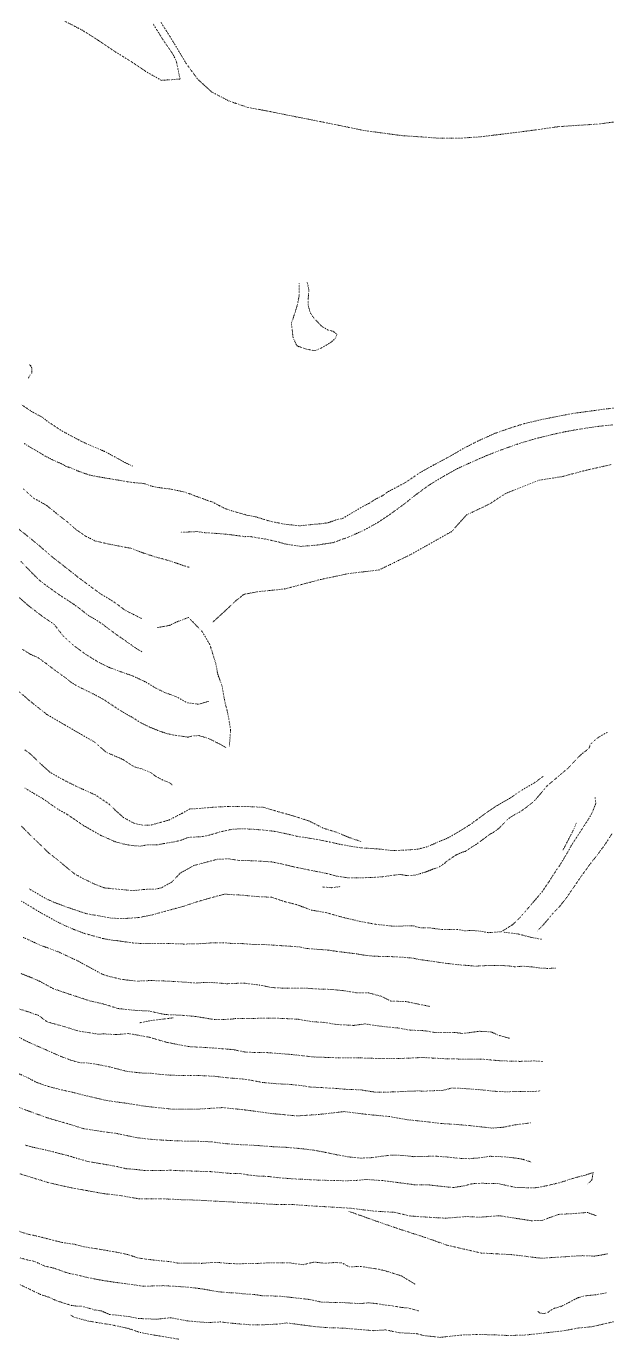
# Model space of a CAD drawing. Extents: x 682410 to 689460, y 7661803 to 7669124.
# Drawn here: x 687124 to 687350, y 7667440 to 7667951 of the extents above; entities that cross this region are included whole.
import ezdxf

# ---------------------------------------------------------------- set-up
doc = ezdxf.new("R2010")
doc.units = 0
doc.header["$MEASUREMENT"] = 0
doc.linetypes.add('DOT', pattern=[0.25, 0, -0.25])
doc.layers.add('02 TOE_Line', color=1, linetype='DOT', lineweight=20)

msp = doc.modelspace()

# ---------------------------------------------------------------- linework, layer by layer
at = {"layer": '02 TOE_Line'}
for points in [[(687138.94, 7667953, 4496.88), (687145.69, 7667949.5, 4496.74), (687152, 7667945.5, 4496.72), (687157.88, 7667941.5, 4496.69), (687164.38, 7667937.5, 4496.45), (687170.31, 7667933.5, 4496.09), (687176.44, 7667930, 4495.46), (687183.69, 7667930.5, 4493.99), (687182.25, 7667937.5, 4493.33), (687181.06, 7667940, 4493.15), (687176.94, 7667946, 4492.75), (687173.19, 7667952, 4492.35)], [(687176.31, 7667952.5, 4492.44), (687180.44, 7667946, 4492.75), (687182.25, 7667943, 4492.85), (687186.13, 7667936.5, 4493.29), (687190.56, 7667930.5, 4493.49), (687196, 7667925.5, 4493.07), (687202.69, 7667922, 4492.62), (687210, 7667919.5, 4492.3), (687218.06, 7667918, 4492.11), (687225.38, 7667916.5, 4492.01), (687233.06, 7667915, 4491.97), (687240.62, 7667913.5, 4492.11), (687247.94, 7667912, 4492.3), (687255.31, 7667910.5, 4492.25), (687262.62, 7667909.5, 4492.12), (687270.06, 7667908.5, 4491.95), (687277.5, 7667908, 4491.63), (687284.5, 7667907.5, 4491.29), (687292.56, 7667907.5, 4490.81), (687300.31, 7667908, 4490.11), (687308.38, 7667909, 4489.18), (687316.5, 7667910, 4487.96), (687324.06, 7667911, 4486.96), (687331, 7667912, 4485.92), (687338.56, 7667912.5, 4484.74), (687346.5, 7667913, 4483.34), (687354, 7667914, 4481.72)], [(687230.06, 7667850.97, 4499.26), (687230.01, 7667845.97, 4499.86), (687229.32, 7667842.46, 4500.31), (687228.04, 7667838.38, 4500.73), (687227.03, 7667835.58, 4500.77), (687227.68, 7667829.91, 4500.77), (687228.94, 7667827.21, 4500.75), (687229.33, 7667826.66, 4500.86), (687232.08, 7667825.62, 4501.01), (687235.96, 7667824.79, 4500.95), (687238.62, 7667825.84, 4501.02), (687242.26, 7667827.96, 4500.63), (687244.07, 7667829.46, 4500.8), (687244.75, 7667831.2, 4500.63), (687243.25, 7667832.35, 4500.62), (687241.04, 7667832.99, 4500.72), (687238.86, 7667834.3, 4500.75), (687235.83, 7667837.43, 4500.85), (687234.47, 7667839.42, 4500.83), (687233.61, 7667842.21, 4500.46), (687233.6, 7667845.3, 4500.16), (687233.81, 7667848.6, 4499.66), (687233.13, 7667851.61, 4499.29)], [(687125.14, 7667819.32, 4489.9), (687125.54, 7667819.05, 4489.61), (687126.04, 7667818.06, 4489.06), (687126, 7667816.15, 4488.77), (687124.98, 7667814.86, 4488.29), (687124.6, 7667813.94, 4487.87)], [(687122.07, 7667803.78, 4479.98), (687125.92, 7667801.17, 4479.47), (687129.97, 7667798.97, 4479.24), (687132.83, 7667796.81, 4478.9), (687137.38, 7667793.78, 4478.66), (687141.56, 7667791.55, 4478.52), (687145.42, 7667789.51, 4478.32), (687148.75, 7667787.98, 4478.02), (687154.35, 7667785.62, 4477.68), (687158.69, 7667783.3, 4477.28), (687162.22, 7667781.31, 4476.97), (687165.36, 7667779.86, 4476.55)], [(687355.81, 7667802.86, 4452.44), (687349.66, 7667802.16, 4452.97), (687343.51, 7667801.34, 4453.53), (687337.08, 7667800.48, 4453.94), (687330.5, 7667799.24, 4454.34), (687324.1, 7667797.96, 4454.92), (687318.02, 7667796.53, 4455.48), (687312.29, 7667794.75, 4456.11), (687306.32, 7667792.68, 4456.87), (687300.35, 7667790, 4457.69), (687294.18, 7667786.9, 4458.47), (687288.46, 7667783.56, 4459.31), (687282.46, 7667780.38, 4460.28), (687276.94, 7667777.29, 4461.14), (687271.43, 7667773.55, 4462.05), (687264.73, 7667769.98, 4462.88), (687262.38, 7667768.31, 4463.27), (687259.57, 7667766.97, 4463.63), (687257.36, 7667765.44, 4463.99), (687255.69, 7667764.69, 4464.21), (687251.43, 7667762.19, 4464.86), (687249.42, 7667760.99, 4465.16), (687246.83, 7667759.48, 4465.54), (687244.48, 7667759.05, 4465.76), (687241.63, 7667757.95, 4466.06), (687239.31, 7667757.56, 4466.26), (687236.15, 7667757.28, 4466.55), (687230.15, 7667756.69, 4467.48), (687224.23, 7667757.34, 4468.3), (687218.68, 7667758.45, 4469), (687212.76, 7667760.28, 4469.57), (687210, 7667760.74, 4469.71), (687206.3, 7667761.81, 4469.86), (687203.72, 7667762.54, 4469.97), (687201.18, 7667763.4, 4470.21), (687198.91, 7667764.54, 4470.16), (687196.53, 7667765.84, 4470.14), (687194.07, 7667766.67, 4470.3), (687192.76, 7667767.21, 4470.36), (687191.45, 7667767.64, 4470.34), (687189.11, 7667768.47, 4470.54), (687187.99, 7667768.94, 4470.62), (687185.35, 7667769.84, 4470.74), (687183.82, 7667770.19, 4470.73), (687182.57, 7667770.43, 4470.91), (687179.91, 7667770.99, 4471.01), (687178.7, 7667771.12, 4470.98), (687176.34, 7667771.42, 4471.1), (687174.72, 7667771.66, 4470.86), (687173.48, 7667771.92, 4470.93), (687172.21, 7667772.25, 4470.94), (687169.8, 7667773.09, 4470.82), (687168.65, 7667773.24, 4470.84), (687165.94, 7667773.46, 4470.69), (687163.2, 7667773.81, 4470.76), (687160.38, 7667774.34, 4470.73), (687158.92, 7667774.56, 4470.62), (687156.19, 7667775.04, 4470.51), (687155.15, 7667775.17, 4470.66), (687153.68, 7667775.45, 4470.55), (687150.98, 7667775.9, 4470.62), (687148.31, 7667776.46, 4470.54), (687145.65, 7667777.42, 4470.44), (687144.32, 7667777.84, 4470.42), (687141.9, 7667778.95, 4470.47), (687139.17, 7667779.91, 4470.32), (687138.16, 7667780.53, 4470.34), (687136.97, 7667781.1, 4470.29), (687134.66, 7667782.06, 4470.13), (687132.29, 7667783.25, 4470.15), (687131.18, 7667783.81, 4470.07), (687127.66, 7667785.98, 4470.02), (687126.48, 7667786.6, 4470.01), (687124.02, 7667788.12, 4470.03), (687122.9, 7667788.84, 4470.06)], [(687352.06, 7667795.94, 4452.87), (687345.95, 7667795.33, 4453.32), (687339.51, 7667794.33, 4453.83), (687333.55, 7667793.3, 4454.31), (687327.2, 7667791.88, 4454.84), (687321.17, 7667790.35, 4455.37), (687315.16, 7667788.53, 4455.95), (687309.37, 7667786.46, 4456.62), (687303.27, 7667784.13, 4457.49), (687297.5, 7667781.6, 4458.35), (687291.61, 7667778.94, 4459.26), (687286.22, 7667775.91, 4460.07), (687281.03, 7667772.81, 4460.9), (687275.72, 7667768.96, 4461.85), (687270.7, 7667764.98, 4462.64), (687265.73, 7667761.38, 4463.56), (687260.33, 7667757.77, 4464.38), (687254.89, 7667754.77, 4465.08), (687249.2, 7667752.28, 4465.66), (687243.23, 7667750.13, 4466.24), (687236.95, 7667749.17, 4466.92), (687230.68, 7667748.67, 4467.7), (687224.7, 7667749.58, 4468.41), (687221.28, 7667750.56, 4468.42), (687217.12, 7667751.48, 4468.99), (687213.73, 7667752.03, 4469.36), (687211, 7667752.49, 4469.64), (687209.04, 7667752.45, 4469.49), (687207, 7667752.72, 4469.72), (687202.25, 7667753.35, 4469.87), (687198.05, 7667753.7, 4469.97), (687192.87, 7667754.04, 4469.94), (687190.47, 7667754.43, 4469.87), (687187.15, 7667754.28, 4469.91), (687183.96, 7667754.16, 4470.14)], [(687351.38, 7667780.47, 4443.43), (687340.98, 7667778.12, 4443.54), (687332.45, 7667775.84, 4443.78), (687323.11, 7667774.36, 4445.22), (687310.45, 7667769.29, 4446.77), (687303.98, 7667765.08, 4446.93), (687295.19, 7667760.92, 4448.71), (687289.45, 7667754.48, 4448.21), (687273.89, 7667745.74, 4452.53), (687261.16, 7667739.49, 4455.53), (687249.4, 7667738.11, 4458.16), (687238.35, 7667735.77, 4458.83), (687224.37, 7667732.09, 4456.93), (687213.75, 7667731.01, 4454.41), (687208.53, 7667730, 4454.19), (687205.3, 7667727.42, 4452.29), (687200.85, 7667723.21, 4449.36), (687196.45, 7667719.17, 4446.63)], [(687122.75, 7667771.02, 4460.23), (687126.77, 7667767.4, 4460.13), (687128.44, 7667766.53, 4460.38), (687131.86, 7667764.53, 4460.19), (687136.2, 7667761.04, 4460.14), (687139.84, 7667758.18, 4460.42), (687143.34, 7667755.15, 4460.42), (687147.01, 7667752.61, 4460.48), (687150.73, 7667750.76, 4460.55), (687156.16, 7667749.55, 4460.79), (687161.29, 7667748.53, 4460.95), (687164.5, 7667747.97, 4461.09), (687169.46, 7667746.09, 4461.23), (687173.89, 7667744.63, 4461.23), (687180.12, 7667742.93, 4461.29), (687184.17, 7667741.47, 4461.45), (687187.42, 7667740.49, 4461.71)], [(687118.11, 7667757.62, 4450.07), (687123.86, 7667753.07, 4449.82), (687129.31, 7667748.62, 4449.93), (687133.93, 7667744.58, 4450.13), (687138.91, 7667740.71, 4450.16), (687143.99, 7667736.7, 4450.22), (687148.41, 7667733.4, 4450.3), (687152.55, 7667730.35, 4450.34), (687157.95, 7667727.08, 4450.53), (687162.31, 7667723.84, 4450.39), (687168.64, 7667720.65, 4450.39)], [(687121.8, 7667742.79, 4440.3), (687124.13, 7667740.38, 4440.38), (687126.5, 7667737.95, 4440.38), (687128.76, 7667735.68, 4440.42), (687131.29, 7667733.68, 4440.58), (687133.98, 7667731.73, 4440.66), (687136.85, 7667729.73, 4440.52), (687139.49, 7667728.01, 4440.39), (687142.37, 7667726.15, 4440.33), (687145.2, 7667724.02, 4440.39), (687147.95, 7667721.85, 4440.4), (687150.74, 7667720.21, 4440.41), (687153.49, 7667718.46, 4440.49), (687155.89, 7667716.62, 4440.55), (687158.55, 7667714.63, 4440.6), (687161.19, 7667712.8, 4440.49), (687163.69, 7667711.04, 4440.55), (687166.33, 7667709.16, 4440.65), (687168.92, 7667707.6, 4440.66)], [(687120.42, 7667729.33, 4430.53), (687124.98, 7667725.39, 4430.57), (687129.81, 7667721.7, 4430.59), (687134.73, 7667718.31, 4430.7), (687138.17, 7667713.84, 4430.35), (687142.76, 7667709.75, 4430.26), (687147.09, 7667706.61, 4430.36), (687151.63, 7667703.79, 4430.43), (687155.98, 7667701.62, 4430.32), (687160.77, 7667699.83, 4430.38), (687165.29, 7667698.27, 4430.22), (687170.1, 7667696.03, 4430.12), (687174.14, 7667693.59, 4430.05), (687177.97, 7667691.73, 4430.16), (687182.53, 7667690.05, 4430.05), (687186.51, 7667687.8, 4430.05), (687191.03, 7667687.24, 4430.31), (687194.99, 7667688.45, 4431.16)], [(687174.9, 7667717.05, 4450), (687179.6, 7667717.92, 4449.55), (687182.59, 7667719.36, 4449.23), (687186.96, 7667721, 4448.64), (687192.31, 7667715.55, 4444.29), (687195.3, 7667710.47, 4441.13), (687197.59, 7667703.2, 4436.78), (687198.35, 7667698.96, 4434.37), (687199.99, 7667694.63, 4431.6), (687200.81, 7667689.94, 4428.91), (687201.27, 7667687.67, 4427.43), (687202.28, 7667683.73, 4425.33), (687202.82, 7667680.61, 4423.22), (687203.39, 7667677.32, 4421.04), (687202.89, 7667670.91, 4418.65)], [(687122.37, 7667708.65, 4420.26), (687125.19, 7667706.83, 4420.19), (687128.36, 7667705.41, 4420.19), (687131.65, 7667703.07, 4420.3), (687135.16, 7667700.34, 4420.35), (687138.65, 7667697.92, 4420.14), (687141.09, 7667695.93, 4420.03), (687144.14, 7667694.06, 4420.11), (687147.44, 7667692.5, 4420.19), (687150.94, 7667690.75, 4420.31), (687154.14, 7667688.97, 4420.38), (687156.86, 7667687.16, 4420.26), (687159.65, 7667685.31, 4420.32), (687162.39, 7667683.65, 4420.09), (687164.91, 7667682.25, 4420.06), (687168.14, 7667680.23, 4420.29), (687171.71, 7667678.41, 4420.42), (687175.08, 7667677.06, 4420.23), (687178.41, 7667675.85, 4420.14), (687181.61, 7667675.2, 4420.32), (687185.06, 7667674.72, 4420.47), (687186.84, 7667674.43, 4420.32), (687188.76, 7667675.03, 4420.34), (687189.99, 7667674.95, 4420.22), (687190.65, 7667675.14, 4420.1), (687192.34, 7667674.68, 4419.77), (687194.87, 7667673.92, 4419.29), (687197.08, 7667672.78, 4418.86), (687199.24, 7667671.7, 4418.54), (687201.65, 7667670.33, 4418.25)], [(687180.6, 7667655.89, 4411.19), (687179.44, 7667656.82, 4410.74), (687177.32, 7667657.56, 4410.68), (687173.98, 7667659.35, 4410.85), (687172.33, 7667660.69, 4410.94), (687168.52, 7667662.16, 4410.53), (687165.88, 7667662.9, 4410.46), (687161.69, 7667665.65, 4410.38), (687154.92, 7667668.59, 4410.61), (687150.31, 7667672.61, 4410.43), (687145.6, 7667675.28, 4410.41), (687138.88, 7667679.19, 4410.74), (687131.87, 7667683.28, 4410.93), (687125.25, 7667688.54, 4410.98), (687119.89, 7667693.12, 4410.88)], [(687121.82, 7667639.99, 4380.52), (687124.61, 7667637.15, 4380.52), (687127.15, 7667634.66, 4380.56), (687129.91, 7667632.05, 4380.46), (687132.54, 7667629.42, 4380.38), (687135.69, 7667627.01, 4380.3), (687138.85, 7667624.33, 4380.27), (687142.68, 7667621.22, 4380.33), (687146.35, 7667619.22, 4380.03), (687151.15, 7667616.96, 4379.96), (687154.31, 7667615.79, 4380.12), (687159.44, 7667615.28, 4380.46), (687165.49, 7667614.72, 4380.41), (687169.86, 7667615.2, 4380.41), (687174.35, 7667615.36, 4380.16), (687176.43, 7667615.82, 4380.34), (687180.56, 7667618.1, 4380.3), (687183.72, 7667621.51, 4380.64), (687189.13, 7667624.51, 4380.47), (687193.9, 7667625.79, 4380.4), (687198.5, 7667626.99, 4380.51), (687202.87, 7667627.07, 4380.61), (687206.84, 7667626.41, 4380.49), (687211, 7667626.38, 4380.36), (687215.18, 7667626.18, 4380.3), (687219.27, 7667625.89, 4380.24), (687223.27, 7667625.12, 4380.22), (687227.54, 7667624.06, 4380.33), (687232.03, 7667623.13, 4380.28), (687236.5, 7667622.24, 4380.29), (687240.74, 7667621.42, 4380.36), (687244.66, 7667620.36, 4380.48), (687248.93, 7667619.74, 4380.55), (687253.68, 7667619.73, 4380.57), (687258.36, 7667619.81, 4380.8), (687262.87, 7667620.16, 4380.97), (687267, 7667620.75, 4380.63), (687269.42, 7667621.01, 4380.43), (687271.54, 7667620.64, 4380.26), (687273.2, 7667620.56, 4380.12), (687275.19, 7667620.73, 4379.96), (687277.27, 7667621.34, 4379.78), (687278.4, 7667621.74, 4379.68), (687279.6, 7667622.07, 4379.58), (687281.99, 7667623.04, 4379.64), (687284.24, 7667623.8, 4379.68), (687286.5, 7667625.22, 4379.75), (687287.3, 7667626.01, 4379.74), (687291.01, 7667628.57, 4380.14), (687293.54, 7667629.64, 4380.23), (687294.66, 7667630, 4380.24), (687297.95, 7667632.17, 4380.31), (687299.09, 7667632.8, 4380.37), (687301.28, 7667634.46, 4380.25), (687302.44, 7667635.28, 4380.18), (687304.59, 7667636.86, 4380.2), (687305.72, 7667637.42, 4380.18), (687307.91, 7667639.04, 4380.11), (687311.1, 7667642.39, 4380.17), (687312.09, 7667643.17, 4380.12), (687314.39, 7667644.55, 4380.16), (687315.58, 7667645.07, 4380.2), (687317.84, 7667646.7, 4380.12), (687320.01, 7667648.33, 4380.23), (687321.97, 7667650.02, 4380.5), (687324.18, 7667652.7, 4380.68), (687326.49, 7667655.43, 4380.84), (687327.52, 7667656.3, 4380.82), (687329.4, 7667657.92, 4380.75), (687330.41, 7667658.73, 4380.73), (687331.46, 7667659.61, 4380.69), (687332.5, 7667660.52, 4380.8), (687333.5, 7667661.36, 4380.79), (687334.56, 7667662.24, 4380.73), (687336.99, 7667664.83, 4380.76), (687338.68, 7667666.62, 4380.73), (687340.66, 7667668.42, 4380.83), (687341.83, 7667669.28, 4380.74), (687342.81, 7667670.13, 4380.8), (687343.13, 7667670.83, 4380.77), (687343.11, 7667671.43, 4380.94), (687346.27, 7667674.21, 4381.1), (687347.41, 7667674.91, 4381.17), (687349.93, 7667676.32, 4381.08)], [(687254.37, 7667633.73, 4391.86), (687249.41, 7667635.42, 4392.3), (687244.59, 7667637.43, 4392.68), (687239.4, 7667639.04, 4392.97), (687233.94, 7667641.81, 4393.67), (687227.77, 7667643.79, 4394.09), (687221.94, 7667645.42, 4394.59), (687216.25, 7667647.13, 4395.27), (687209.37, 7667647.49, 4395.8), (687202.18, 7667647.48, 4396.27), (687196.84, 7667647.19, 4396.48), (687190.94, 7667646.68, 4396.97), (687187.53, 7667646.5, 4397.21), (687184.4, 7667644.77, 4397.43), (687179.29, 7667642.15, 4397.76), (687172.25, 7667640.2, 4398.85), (687169.53, 7667640.16, 4399.46), (687166.15, 7667640.76, 4399.78), (687161.68, 7667643.18, 4399.77), (687158.7, 7667645.84, 4400.01), (687156.06, 7667648.4, 4400.46), (687150.74, 7667651.98, 4400.3), (687143.59, 7667655.16, 4400.38), (687137.9, 7667658.05, 4400.39), (687133.13, 7667660.74, 4400.55), (687129.16, 7667664.33, 4400.58), (687125.64, 7667667.75, 4400.25), (687123.21, 7667669.54, 4400.38)], [(687123.33, 7667654.64, 4390.32), (687126.22, 7667652.88, 4390.08), (687129.74, 7667650.83, 4390.05), (687131.68, 7667649.56, 4390.26), (687134.43, 7667647.58, 4390.27), (687136.34, 7667646.31, 4390.14), (687139.78, 7667644.37, 4390.11), (687143.27, 7667642.01, 4390.18), (687146.29, 7667639.96, 4390.21), (687149.75, 7667638, 4390.22), (687152.86, 7667636.23, 4390.19), (687155.75, 7667634.96, 4390.04), (687158.31, 7667633.79, 4390.08), (687162.11, 7667632.77, 4390.23), (687164.51, 7667632.31, 4390.12), (687168.33, 7667632.03, 4390.23), (687171.28, 7667632.58, 4390.38), (687174.7, 7667632.52, 4390.28), (687177.64, 7667633.1, 4390.3), (687181.75, 7667633.73, 4390.19), (687184.77, 7667634.57, 4390.16), (687186.76, 7667635.38, 4390.22), (687189.19, 7667635.57, 4390.34), (687192.14, 7667635.7, 4390.46), (687195.39, 7667636.4, 4390.61), (687199.38, 7667637.6, 4390.66), (687203.59, 7667638.53, 4390.67), (687207.77, 7667638.83, 4390.64), (687212.2, 7667638.59, 4390.65), (687216.7, 7667638.25, 4390.68), (687220.99, 7667637.71, 4390.57), (687225.46, 7667636.75, 4390.62), (687229.53, 7667635.79, 4390.74), (687233.59, 7667635.2, 4390.74), (687237.67, 7667634.53, 4390.82), (687241.91, 7667633.64, 4390.75), (687245.88, 7667632.75, 4390.69), (687250.34, 7667631.93, 4390.63), (687254.35, 7667631.34, 4390.45), (687258.59, 7667631.08, 4390.38), (687262.18, 7667630.84, 4390.29), (687266.17, 7667630.28, 4390.27), (687270.65, 7667630.46, 4390.08), (687276.1, 7667630.83, 4389.99), (687279.76, 7667631.75, 4389.55), (687283.57, 7667633.39, 4389.13), (687288.26, 7667635.38, 4388.57), (687292.03, 7667637.6, 4388.14), (687296.1, 7667640.09, 4387.64), (687299.99, 7667642.87, 4387.18), (687303.05, 7667645.17, 4386.7), (687306.64, 7667647.56, 4386.25), (687311.93, 7667650.63, 4385.77), (687316.42, 7667653.65, 4385.21), (687321.54, 7667656.62, 4384.78), (687324.96, 7667659.13, 4384.38)], [(687125.09, 7667615.36, 4369.97), (687131.64, 7667611.53, 4369.87), (687135, 7667610.04, 4369.85), (687139.26, 7667608.45, 4369.94), (687143.96, 7667606.84, 4369.94), (687147.69, 7667605.65, 4370.01), (687152.28, 7667604.88, 4369.91), (687157.29, 7667603.97, 4369.93), (687162.05, 7667603.87, 4370.03), (687167.59, 7667604.24, 4370.21), (687172.69, 7667605.24, 4370.23), (687178.06, 7667606.75, 4370.18), (687184.65, 7667608.5, 4370.13), (687189.16, 7667610, 4370.08), (687195.22, 7667611.81, 4370.18), (687201.05, 7667613.34, 4370.03), (687207.57, 7667612.98, 4369.99), (687213.91, 7667612.4, 4369.95), (687219.27, 7667612.16, 4369.94), (687224.46, 7667610.42, 4370.12), (687229.17, 7667609.25, 4370.28), (687234.7, 7667607.17, 4370.33), (687240.57, 7667606.15, 4370.28), (687246.4, 7667604.47, 4370.22), (687253.79, 7667602.74, 4370.14), (687259.78, 7667601.62, 4370.05), (687266.66, 7667600.89, 4369.93), (687272.43, 7667601, 4369.89), (687274.69, 7667600.99, 4369.89), (687275.52, 7667600.69, 4369.89), (687277.45, 7667600.25, 4369.87), (687280.35, 7667600.31, 4369.86), (687283.82, 7667599.82, 4369.85), (687285.82, 7667599.59, 4369.84), (687288.4, 7667599.61, 4369.83), (687291.68, 7667599.66, 4369.83), (687294.66, 7667599.08, 4369.83), (687297.19, 7667599.24, 4369.83), (687300.84, 7667598.93, 4369.83), (687303.53, 7667598.36, 4369.84), (687308.7, 7667598.74, 4370.84), (687313.1, 7667601.47, 4371.59), (687316.07, 7667604.34, 4372.34), (687319.36, 7667608.1, 4373.23), (687321.71, 7667610.9, 4373.81), (687324.51, 7667614.16, 4374.37), (687327.32, 7667618.28, 4375.3), (687329.66, 7667621.96, 4376.1), (687331.55, 7667624.7, 4376.55), (687334.3, 7667629.26, 4377.48), (687336.38, 7667632.97, 4378.09), (687338.12, 7667635.59, 4378.45), (687340.57, 7667639.36, 4378.97), (687342.45, 7667642.24, 4379.33), (687344.1, 7667645.02, 4379.65), (687345.48, 7667648.74, 4380.05), (687345.17, 7667651, 4380.46)], [(687338.01, 7667641.28, 4380.19), (687336.87, 7667638.57, 4379.92), (687335.45, 7667635.78, 4379.55), (687333.27, 7667631.54, 4378.79), (687332.59, 7667630.33, 4378.56)], [(687351.76, 7667636.84, 4379.34), (687349.06, 7667632.62, 4378.81), (687346.04, 7667628.57, 4378.11), (687343.04, 7667624.75, 4377.36), (687340.05, 7667620.6, 4376.57), (687337.01, 7667616.22, 4375.79), (687334.13, 7667612, 4375.17), (687331.61, 7667608.8, 4374.66), (687328.84, 7667605.9, 4373.94), (687325.38, 7667601.79, 4373.07), (687322.64, 7667598.91, 4372.3)], [(687239.21, 7667616.14, 4379.28), (687242.68, 7667615.86, 4379.72), (687246.08, 7667616.29, 4380.08)], [(687122.04, 7667610.59, 4360.61), (687125.2, 7667608.72, 4360.6), (687128.67, 7667606.6, 4360.53), (687132.03, 7667604.73, 4360.36), (687135.52, 7667602.76, 4360.32), (687139.04, 7667601.07, 4360.54), (687142.52, 7667599.56, 4360.28), (687146.24, 7667598.16, 4360.42), (687149.73, 7667597.18, 4360.44), (687153.63, 7667596.1, 4360.48), (687157.4, 7667595.41, 4360.64), (687158.86, 7667595.31, 4360.72), (687165.23, 7667594.37, 4360.81), (687168.91, 7667594.13, 4360.76), (687173.09, 7667594.18, 4360.83), (687176.95, 7667594.19, 4360.76), (687180.78, 7667594.11, 4360.79), (687185.06, 7667593.95, 4360.72), (687188.98, 7667593.97, 4360.93), (687192.8, 7667594.15, 4360.98), (687196.51, 7667594.44, 4361.04), (687200.61, 7667594.47, 4360.97), (687204.22, 7667594.11, 4360.9), (687207.85, 7667594.12, 4360.84), (687212.51, 7667593.76, 4360.79), (687215.72, 7667593.81, 4360.73), (687220.93, 7667593.45, 4360.96), (687224.65, 7667593.2, 4360.91), (687230.28, 7667592.85, 4361.08), (687232.31, 7667592.28, 4360.94), (687237.63, 7667591.84, 4361.06), (687241.18, 7667591.62, 4361.08), (687244.98, 7667591.03, 4361.03), (687248.79, 7667590.56, 4361), (687252.52, 7667590.1, 4361.07), (687256.08, 7667589.5, 4361.04), (687259.59, 7667589.19, 4361.04), (687266.22, 7667589.03, 4361.17), (687270.39, 7667588.78, 4361.21), (687274.12, 7667588.49, 4361.26), (687276.72, 7667587.93, 4361.32), (687280.28, 7667587.43, 4361.38), (687283.8, 7667586.93, 4361.43), (687287.32, 7667586.43, 4361.49), (687290.45, 7667586.08, 4361.54), (687293.58, 7667585.73, 4361.59), (687295.92, 7667585.59, 4361.63), (687298.51, 7667585.32, 4361.67), (687301.34, 7667585.48, 4361.72), (687304.86, 7667585.63, 4361.77), (687307.41, 7667585.63, 4361.82), (687311.28, 7667585.47, 4361.87), (687313.89, 7667585.09, 4361.92), (687317.17, 7667585.32, 4361.98), (687320.81, 7667585.01, 4362.03), (687323.44, 7667584.62, 4362.09), (687326.69, 7667584.46, 4362.15), (687330.06, 7667584.53, 4362.22)], [(687122.65, 7667596.55, 4350.12), (687128.9, 7667593.66, 4350.22), (687136.33, 7667590.91, 4350.34), (687144.08, 7667587.28, 4350.32), (687153.44, 7667582.18, 4350), (687155.59, 7667581.5, 4350.33), (687160.53, 7667580.25, 4350.45), (687166.72, 7667579.5, 4350.32), (687172.56, 7667579.75, 4350.56), (687179.12, 7667579.5, 4350.35), (687183.62, 7667579.25, 4350.45), (687189.81, 7667578.75, 4350.79), (687192.84, 7667579, 4351.1), (687195.84, 7667579, 4351.06), (687201.88, 7667578.5, 4351.04), (687208.28, 7667578.75, 4350.91), (687214.62, 7667578, 4350.72), (687219.44, 7667577, 4350.57), (687224.53, 7667576.75, 4350.31), (687228.75, 7667576.75, 4350.33), (687233, 7667576.75, 4350.35), (687236.09, 7667576.5, 4350.41), (687242.94, 7667576.25, 4350.5), (687247.62, 7667575.75, 4350.55), (687252.28, 7667575, 4350.59), (687257.1, 7667574.98, 4350.66), (687262.01, 7667573.57, 4350.79), (687265.76, 7667571.72, 4350.43), (687271.63, 7667571.57, 4350.55), (687275.16, 7667570.82, 4350.49), (687280.73, 7667569.69, 4350.63)], [(687324.32, 7667595.82, 4369.16), (687320.73, 7667596.45, 4369.2), (687317.93, 7667597.17, 4369.31), (687315.12, 7667597.9, 4369.43), (687312.35, 7667598.21, 4369.61), (687309.58, 7667598.53, 4369.79)], [(687121.9, 7667582.42, 4339.91), (687126.17, 7667580.74, 4340.01), (687129.34, 7667579.32, 4340.06), (687134.46, 7667576.52, 4340.24), (687139.47, 7667574.83, 4340.18), (687144.51, 7667573.15, 4340.3), (687148.53, 7667571.85, 4340.21), (687153.63, 7667570.68, 4340.24), (687159.72, 7667568.83, 4340.19), (687165.95, 7667568.16, 4340.3), (687171.55, 7667567.89, 4340.42), (687177.79, 7667566.52, 4340.16), (687184.38, 7667566.23, 4340.15), (687189.78, 7667565.77, 4340.15), (687196.95, 7667564.56, 4339.9), (687203.31, 7667564.67, 4339.99), (687205.27, 7667564.95, 4340.04), (687210.25, 7667564.99, 4340.2), (687215.16, 7667565.05, 4340.36), (687220.13, 7667565.13, 4340.46), (687225.01, 7667564.92, 4340.46), (687229.29, 7667564.72, 4340.27), (687235.46, 7667563.69, 4340.69), (687240.05, 7667563.44, 4340.37), (687244.42, 7667562.66, 4340.55), (687251.3, 7667562.28, 4340.73), (687255.73, 7667562.87, 4340.71), (687260.6, 7667562.11, 4340.96), (687264.2, 7667561.69, 4340.97), (687268.41, 7667561.29, 4340.65), (687273.22, 7667560.44, 4340.72), (687278.75, 7667560.22, 4340.57), (687283.35, 7667559.47, 4340.65), (687290.48, 7667559.58, 4340.28), (687293.62, 7667559.12, 4340.21), (687300.36, 7667560, 4340.23), (687304.7, 7667559.75, 4340.36), (687307.87, 7667558.39, 4340.34), (687312.04, 7667557.25, 4340.17)], [(687118.32, 7667569.56, 4330.27), (687124.38, 7667567.65, 4330.45), (687128.67, 7667566.13, 4330.54), (687132, 7667563.66, 4330.32), (687137.65, 7667562.11, 4330.38), (687144.28, 7667560.07, 4330.55), (687148.17, 7667559.46, 4330.48), (687152.05, 7667558.84, 4330.41), (687153.88, 7667559, 4330.38), (687158.98, 7667558.68, 4330.28), (687163.73, 7667559.12, 4330.32), (687167.8, 7667558.39, 4330.32), (687171.86, 7667557.66, 4330.33), (687178.17, 7667555.78, 4330.24), (687182.59, 7667554.91, 4330.17), (687187, 7667554.04, 4330.1), (687191.57, 7667553.78, 4330.13), (687196.13, 7667553.52, 4330.17), (687200.26, 7667553.2, 4330.16), (687204.39, 7667552.87, 4330.14), (687209.24, 7667551.85, 4330.12), (687213.41, 7667551.77, 4330.09), (687217.57, 7667551.69, 4330.06), (687222.31, 7667551.33, 4330.03), (687227.05, 7667550.96, 4330), (687231.43, 7667550.48, 4330.11), (687235.8, 7667550, 4330.22), (687240.61, 7667549.84, 4330.26), (687245.42, 7667549.68, 4330.31), (687249.36, 7667549.67, 4330.28), (687253.29, 7667549.66, 4330.25), (687257.22, 7667549.52, 4330.28), (687261.14, 7667549.39, 4330.32), (687266.1, 7667549.43, 4330.34), (687271.05, 7667549.47, 4330.36), (687277.98, 7667549.81, 4330.28), (687282.04, 7667549.58, 4330.29), (687286.09, 7667549.35, 4330.29), (687290.15, 7667549.25, 4330.2), (687294.21, 7667549.15, 4330.11), (687300.78, 7667549.18, 4330.05), (687304.56, 7667548.85, 4329.95), (687308.33, 7667548.51, 4329.85), (687315.92, 7667548.29, 4329.65), (687321.49, 7667548.46, 4329.66), (687324.83, 7667548.27, 4330.4)], [(687168.02, 7667563.29, 4338.46), (687172.02, 7667564.1, 4339.02), (687175.61, 7667564.53, 4339.19), (687179.18, 7667565.02, 4339.53), (687181.22, 7667565.26, 4340.05)], [(687120.5, 7667557.97, 4320.3), (687123.87, 7667556.16, 4320.45), (687127.67, 7667554.44, 4320.33), (687131.64, 7667552.74, 4320.31), (687133.83, 7667551.72, 4320.3), (687137.53, 7667550.15, 4320.25), (687140.79, 7667548.87, 4320.14), (687144.77, 7667547.75, 4320.1), (687147.15, 7667547.74, 4320.13), (687151, 7667547.18, 4320.47), (687154.38, 7667546.52, 4320.52), (687156.73, 7667546.05, 4320.5), (687162.77, 7667544.44, 4320.47), (687168.4, 7667543.78, 4320.5), (687172.32, 7667543.64, 4320.36), (687175.51, 7667543.27, 4320.41), (687180, 7667542.91, 4320.32), (687183.71, 7667542.8, 4320.36), (687187.79, 7667542.79, 4320.24), (687191.88, 7667542.75, 4320.29), (687197.12, 7667542.49, 4320.34), (687202.21, 7667541.88, 4320.16), (687207.82, 7667541.44, 4320.22), (687211.58, 7667540.91, 4320.07), (687215.93, 7667540.07, 4320.22), (687221.09, 7667539.59, 4320.16), (687226.57, 7667539.31, 4320.01), (687230.83, 7667538.88, 4320.07), (687234.64, 7667538.27, 4320.17), (687238.46, 7667538.12, 4319.92), (687241.19, 7667537.92, 4320), (687244.62, 7667537.73, 4320.02), (687248.73, 7667537.38, 4319.94), (687253.86, 7667537.22, 4320.18), (687259.28, 7667536.35, 4320), (687263.07, 7667536.26, 4319.87), (687266.48, 7667536.41, 4319.74), (687270.17, 7667536.55, 4319.65), (687273.08, 7667536.66, 4319.76), (687275.97, 7667536.79, 4319.92), (687278.94, 7667536.72, 4319.7), (687283.05, 7667536.91, 4319.71), (687285.92, 7667536.97, 4319.84), (687289.47, 7667537.93, 4319.89), (687293.75, 7667537.76, 4319.89), (687298.23, 7667537.43, 4320.02), (687301.86, 7667537.12, 4320.08), (687305.82, 7667536.66, 4320.33), (687309.85, 7667536.48, 4320.44), (687313.8, 7667536.51, 4320.47), (687317.41, 7667536.54, 4320.58), (687321.36, 7667536.53, 4320.83), (687323.91, 7667536.81, 4320.96)], [(687120.12, 7667543.84, 4310.17), (687124.15, 7667542.06, 4310.25), (687127.8, 7667540.14, 4310.15), (687131.68, 7667538.74, 4310.16), (687136.79, 7667537.39, 4310.2), (687142.13, 7667536.19, 4310.26), (687146.78, 7667534.99, 4310.17), (687155.34, 7667533.01, 4310.14), (687163.21, 7667531.93, 4310.17), (687170.35, 7667530.79, 4309.98), (687180.7, 7667529.68, 4310.07), (687190.11, 7667529.68, 4310.25), (687200.33, 7667530.3, 4310.5), (687208.88, 7667529.41, 4310.31), (687219.51, 7667527.98, 4310.45), (687229.11, 7667527.07, 4310.58), (687237.55, 7667527.6, 4310.44), (687247.6, 7667528.75, 4310.56), (687256.6, 7667527.63, 4310.31), (687265.21, 7667526.8, 4310.45), (687272.12, 7667525.59, 4310.43), (687280.81, 7667524.67, 4310.44), (687285.47, 7667524.09, 4310.49), (687289.93, 7667523.84, 4310.54), (687297.24, 7667523.21, 4310.58), (687305.1, 7667522.33, 4310.99), (687309.57, 7667522.66, 4311.11), (687313.74, 7667523.55, 4311.24), (687317.23, 7667523.98, 4311.3), (687320.21, 7667524.4, 4311.36)], [(687121.11, 7667530.33, 4300.29), (687127.29, 7667528.03, 4300.56), (687132.73, 7667526.1, 4300.56), (687137.06, 7667524.87, 4300.56), (687140.38, 7667523.91, 4300.55), (687146.3, 7667522.07, 4300.53), (687152.91, 7667521.07, 4300.44), (687158.86, 7667520.25, 4300.36), (687167.12, 7667518.56, 4300.35), (687172.13, 7667517.98, 4300.28), (687177.25, 7667517.63, 4300.24), (687182.2, 7667517.39, 4300.27), (687186.77, 7667517.22, 4300.21), (687190.86, 7667517.2, 4300.14), (687195.98, 7667516.98, 4300.19), (687200.83, 7667516.32, 4300.13), (687205.73, 7667515.94, 4300.15), (687210.94, 7667515.71, 4300.19), (687214.94, 7667515.46, 4300.21), (687220.08, 7667515.07, 4300.27), (687224.97, 7667514.84, 4300.36), (687230.06, 7667514.41, 4300.4), (687235.33, 7667513.8, 4300.44), (687240.36, 7667512.87, 4300.48), (687244.76, 7667511.93, 4300.4), (687249.53, 7667511.08, 4300.48), (687254.07, 7667510.64, 4300.35), (687258.27, 7667510.82, 4300.22), (687262.38, 7667511.41, 4300.18), (687266.39, 7667511.83, 4300.15), (687270.53, 7667511.69, 4300.02), (687274.76, 7667511.2, 4299.85), (687279.18, 7667511.33, 4299.88), (687283.56, 7667511.36, 4299.83), (687287.94, 7667511.07, 4299.88), (687292.02, 7667510.58, 4299.81), (687296.21, 7667510.42, 4299.68), (687300.24, 7667510.75, 4299.67), (687304.26, 7667511.35, 4299.73), (687308.47, 7667511.23, 4299.83), (687312.48, 7667510.9, 4300.08), (687316.75, 7667510.28, 4300.31), (687320.56, 7667509.04, 4300.42)], [(687342.12, 7667500.35, 4291.47), (687343.98, 7667502.16, 4291.97), (687344.45, 7667505.1, 4291.73), (687341.51, 7667504.01, 4291.66), (687338.4, 7667503.27, 4291.68), (687335.46, 7667502.43, 4291.52), (687332.01, 7667501.25, 4291.36), (687328.51, 7667500.39, 4291.24), (687326.03, 7667499.82, 4291.19), (687322.54, 7667499.15, 4291.19), (687319.46, 7667499.1, 4291.28), (687317.27, 7667499.17, 4290.99), (687314.34, 7667499.21, 4290.85), (687309.53, 7667500.28, 4290.74), (687307.37, 7667500.74, 4290.52), (687302.91, 7667500.82, 4290.43), (687300.54, 7667500.85, 4290.28), (687297.41, 7667500.67, 4290.4), (687294.38, 7667499.87, 4290.41), (687290.07, 7667499.18, 4290.45), (687286.48, 7667499.54, 4290.29), (687282.8, 7667499.95, 4290.27), (687279.7, 7667500.31, 4290.17), (687275.44, 7667500.19, 4290), (687272.08, 7667500.68, 4289.86), (687262.47, 7667501.9, 4289.89), (687258.69, 7667502.16, 4290.32), (687256.33, 7667502.35, 4290.42), (687252.26, 7667501.95, 4290.2), (687248.11, 7667501.84, 4290.07), (687243.66, 7667501.92, 4290.23), (687239.14, 7667502.03, 4290.17), (687235.98, 7667502.16, 4290.16), (687231.22, 7667502.42, 4290.14), (687227.77, 7667502.56, 4290.09), (687221.12, 7667503.09, 4290.19), (687218.09, 7667503.5, 4290.16), (687214.04, 7667503.66, 4290.2), (687210.11, 7667504.1, 4290.28), (687206.97, 7667504.69, 4290.09), (687203.15, 7667504.71, 4290.17), (687199.9, 7667505, 4290.05), (687195.51, 7667505.38, 4289.97), (687191.44, 7667505.5, 4289.99), (687188.32, 7667505.62, 4290.02), (687183.97, 7667505.74, 4289.97), (687179.84, 7667505.92, 4290.08), (687176.96, 7667505.83, 4290.15), (687173.97, 7667505.82, 4290.19), (687169.82, 7667505.83, 4290.21), (687165.77, 7667506.3, 4290.25), (687162.71, 7667506.52, 4290.26), (687158.24, 7667507.57, 4290.34), (687155.24, 7667508.07, 4290.17), (687151.66, 7667508.68, 4290.25), (687147.75, 7667509.38, 4290.29), (687146.89, 7667509.62, 4290.27), (687143.4, 7667510.59, 4290.28), (687140.27, 7667511.58, 4290.21), (687137.93, 7667512.15, 4290.25), (687134.29, 7667513.09, 4290.16), (687131.33, 7667513.82, 4290.17), (687128.93, 7667514.34, 4290.13), (687126.26, 7667514.93, 4290.23), (687123.47, 7667515.68, 4290.23)], [(687120.52, 7667504.78, 4280.23), (687126.16, 7667503.05, 4280.27), (687133.11, 7667500.93, 4280.21), (687140.61, 7667499.26, 4280.06), (687147.51, 7667497.98, 4279.98), (687153.45, 7667496.9, 4280), (687160.96, 7667495.99, 4280), (687168.04, 7667494.74, 4280.01), (687172.08, 7667494.8, 4280.09), (687176.12, 7667494.86, 4280.17), (687183.23, 7667494.5, 4280.33), (687190.35, 7667494.29, 4280.26), (687197.71, 7667493.89, 4280.25), (687203.52, 7667493.61, 4280.28), (687209.05, 7667493.25, 4280.29), (687213.42, 7667493.09, 4280.29), (687219.2, 7667492.67, 4280.62), (687223.36, 7667492.63, 4280.53), (687227.52, 7667492.59, 4280.44), (687233.37, 7667492.13, 4280.63), (687237.53, 7667491.89, 4280.64), (687241.69, 7667491.66, 4280.65), (687245.94, 7667491.39, 4280.54), (687250.19, 7667491.13, 4280.44), (687254.81, 7667490.55, 4280.42), (687259.45, 7667489.98, 4280.4), (687267.09, 7667489.56, 4280.67), (687273.34, 7667488.11, 4280.47), (687280.84, 7667487.61, 4280.51), (687287.05, 7667487.27, 4280.45), (687291.08, 7667487.58, 4280.46), (687295.12, 7667487.9, 4280.46), (687300.36, 7667487.64, 4280.49), (687307.94, 7667488.24, 4279.88), (687313.78, 7667487.31, 4279.8), (687320.5, 7667486.27, 4280.21), (687324.57, 7667486.41, 4280.15), (687331.13, 7667488.76, 4280.23), (687336.58, 7667489.04, 4279.97), (687342.24, 7667489.5, 4280.3), (687345.61, 7667488.25, 4280.23)], [(687350.06, 7667473.41, 4268.24), (687347.17, 7667472.85, 4268.51), (687345.02, 7667472.51, 4268.71), (687340.23, 7667472.7, 4269.46), (687334.91, 7667472.36, 4269.79), (687329.59, 7667472.02, 4270.12), (687324.27, 7667471.68, 4270.46), (687318.46, 7667472.39, 4271.01), (687312.64, 7667473.09, 4271.56), (687306.81, 7667473.39, 4272.28), (687300.98, 7667473.7, 4272.99), (687294.42, 7667475.19, 4273.72), (687287.86, 7667476.68, 4274.44), (687283.6, 7667478.19, 4275.02), (687279.34, 7667479.69, 4275.6), (687274.55, 7667481.25, 4276.26), (687269.75, 7667482.81, 4276.92), (687262.35, 7667485.31, 4277.65), (687255.76, 7667487.66, 4278.39), (687249.18, 7667490, 4279.13)], [(687119.98, 7667482.49, 4270.15), (687124.13, 7667481.15, 4270.19), (687128.19, 7667480.27, 4270.28), (687133.77, 7667478.85, 4270.28), (687137.95, 7667477.76, 4270.2), (687142.52, 7667477.13, 4270.15), (687146.39, 7667476.15, 4270.12), (687149.14, 7667475.68, 4270.2), (687152.56, 7667475.16, 4270.17), (687155.93, 7667474.54, 4270.07), (687159.55, 7667473.94, 4270.22), (687163.72, 7667473.04, 4270.15), (687167.01, 7667471.88, 4270.05), (687170.65, 7667471.29, 4270.2), (687173.61, 7667470.97, 4270.21), (687176.61, 7667470.63, 4270.16), (687179.68, 7667470.4, 4270.12), (687182.99, 7667469.76, 4270.13), (687185.91, 7667469.81, 4270.14), (687189.16, 7667469.71, 4270.34), (687192.1, 7667469.7, 4270.26), (687195.62, 7667469.97, 4270.28), (687198.77, 7667470.02, 4270.28), (687202.66, 7667469.63, 4270.4), (687206.4, 7667469.53, 4270.36), (687210.19, 7667469.62, 4270.41), (687213.99, 7667469.68, 4270.5), (687218.01, 7667469.89, 4270.46), (687221.88, 7667469.9, 4270.5), (687226.59, 7667469.86, 4270.52), (687231.6, 7667469.16, 4270.24), (687235.86, 7667470.21, 4270.4), (687239.99, 7667469.72, 4270.23), (687243.55, 7667469.99, 4270.29), (687246.56, 7667469.93, 4270.43), (687249.63, 7667468.32, 4270.31), (687253.96, 7667468.51, 4270.35), (687258.07, 7667467.84, 4270.32), (687261.53, 7667467.32, 4270.37), (687264.95, 7667466.37, 4270.53), (687269.89, 7667464.78, 4270.59), (687275.56, 7667461.36, 4270.49)], [(687121.49, 7667471.8, 4260.74), (687124.47, 7667470.97, 4260.72), (687127.15, 7667470.44, 4260.76), (687131.15, 7667468.57, 4260.45), (687133.97, 7667468.01, 4260.47), (687136.18, 7667467.28, 4260.47), (687140.18, 7667465.84, 4260.42), (687143.79, 7667465.15, 4260.52), (687147.38, 7667464.23, 4260.53), (687152.2, 7667463.28, 4260.53), (687157.82, 7667462.39, 4260.51), (687164.03, 7667461.57, 4260.44), (687169.54, 7667460.78, 4260.41), (687177.17, 7667461.02, 4260.49), (687182.1, 7667460.74, 4260.56), (687187.34, 7667460.4, 4260.81), (687190.99, 7667459.94, 4260.97), (687194.54, 7667459.38, 4260.83), (687197.59, 7667458.79, 4260.76), (687201.34, 7667458.36, 4260.63), (687205.58, 7667458.15, 4260.72), (687209.02, 7667457.79, 4260.77), (687212.65, 7667457.56, 4260.64), (687216, 7667457.03, 4260.79), (687219.51, 7667457.01, 4260.81), (687223.44, 7667456.85, 4260.86), (687228.18, 7667456.29, 4260.57), (687234.27, 7667455.61, 4260.74), (687238.64, 7667454.65, 4260.65), (687243.91, 7667454.43, 4260.75), (687247.05, 7667454.48, 4260.85), (687250.09, 7667454.22, 4260.98), (687253.73, 7667454.04, 4261.13), (687257.08, 7667454.34, 4261.16), (687260.54, 7667453.98, 4261.18), (687262.64, 7667453.6, 4261.16), (687265.72, 7667453.26, 4261.25), (687268.31, 7667452.81, 4261.2), (687270.28, 7667452.5, 4261.2), (687272.36, 7667452.35, 4261.17), (687274.47, 7667451.78, 4261.07), (687276.76, 7667451.12, 4260.91)], [(687120.87, 7667461.66, 4253.5), (687123.98, 7667460.2, 4253.21), (687127.41, 7667458.53, 4252.65), (687129.39, 7667457.58, 4252.48), (687132.81, 7667456.48, 4252.21), (687135.44, 7667455.24, 4251.99), (687138.66, 7667454.15, 4251.74), (687141.48, 7667453.35, 4251.36), (687143.23, 7667453.06, 4251.3), (687145.36, 7667453, 4251.21), (687148.18, 7667452.28, 4251.1), (687150.63, 7667451.52, 4251), (687153, 7667451.21, 4250.91), (687154.84, 7667450.42, 4250.83), (687156.28, 7667449.77, 4250.77), (687158.82, 7667449.58, 4250.53), (687163.99, 7667448.95, 4250.42), (687167.71, 7667448.23, 4250.34), (687174.55, 7667447.96, 4250.19), (687180, 7667448.55, 4250.04), (687186.44, 7667447.32, 4249.97), (687194.34, 7667446.63, 4249.88), (687199.43, 7667446.91, 4249.83), (687205.5, 7667446.22, 4249.81), (687210.75, 7667445.82, 4249.8), (687215.88, 7667445.8, 4249.79), (687221.26, 7667446.02, 4249.78), (687225.17, 7667446.51, 4249.77), (687230.11, 7667445.88, 4249.81), (687236.18, 7667445.07, 4249.87), (687242.08, 7667444.6, 4249.92), (687246.97, 7667444.51, 4249.96), (687251.52, 7667444.13, 4250.01), (687258.92, 7667443.5, 4250.07), (687263.69, 7667443.81, 4250.17), (687269, 7667442.71, 4250.27), (687275.82, 7667442.33, 4250.39), (687278.57, 7667441.58, 4250.44), (687284.98, 7667440.9, 4250.56), (687293.21, 7667441.81, 4250.54), (687299.08, 7667442.02, 4250.53), (687305.21, 7667441.91, 4250.52), (687311.85, 7667441.61, 4250.5), (687318.14, 7667441.82, 4250.49), (687324.36, 7667442.48, 4250.47), (687332.99, 7667443.47, 4250.46), (687338.91, 7667444.55, 4250.45), (687343.84, 7667445.03, 4250.43), (687352.49, 7667446.98, 4250.42)], [(687322.98, 7667451.01, 4260.47), (687323.64, 7667450.4, 4260.42), (687324.64, 7667450.23, 4260.64), (687325.57, 7667450.2, 4260.72), (687326.55, 7667450.4, 4260.81), (687327.83, 7667451.34, 4260.9), (687329.41, 7667452.24, 4260.78), (687330.53, 7667452.5, 4260.45), (687332.4, 7667453.12, 4260.13), (687335.13, 7667454.52, 4260.1), (687337.08, 7667455.6, 4260.21), (687338.73, 7667456.37, 4260.17), (687340.69, 7667456.96, 4260.16), (687343.14, 7667457.23, 4259.78), (687345.51, 7667457.48, 4259.7), (687348.01, 7667457.94, 4259.58), (687349.8, 7667458.25, 4259.56)], [(687183.24, 7667440.19, 4246.47), (687173.92, 7667441.73, 4247.22), (687168.29, 7667442.75, 4248.25), (687163.48, 7667444.39, 4248.55), (687157.07, 7667445.77, 4249.33), (687151.48, 7667446.64, 4249.96), (687147.94, 7667447.26, 4250.3), (687142.55, 7667448.7, 4251.15), (687141.07, 7667449.64, 4251.4)]]:
    msp.add_polyline3d(points, dxfattribs=at)

doc.saveas('drawing.dxf')
